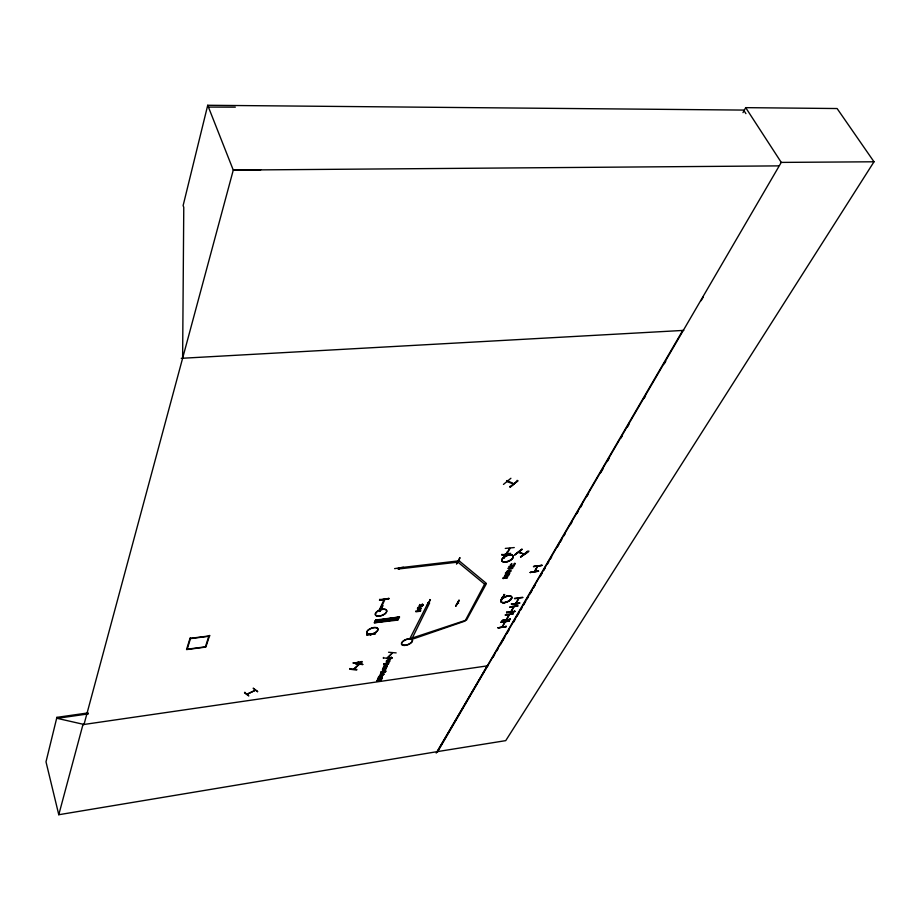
<?xml version="1.0" encoding="UTF-8"?>
<svg xmlns="http://www.w3.org/2000/svg" width="920" height="920" viewBox="0 0 920 920"><rect width="100%" height="100%" fill="white"/><g stroke="black" fill="none" stroke-linecap="round" stroke-linejoin="round"><path stroke-width="1.38" d="M504.689 577.933L505.379 577.311L503.274 578.185M182.62 358.248L183.77 207.333L183.126 205.551L207.724 105.271L743.613 110.078L745.913 113.643M458.976 600.07L455.756 605.958M456.101 605.889L459.046 600.449M503.447 578.645C501.756 578.542 504.321 576.426 505.402 576.794A1.265 0.598 -23.4 0 1 505.839 576.886A1.414 0.678 -23.4 0 1 506.011 577.265L505.494 577.472M459.816 557.601L456.815 563.787M505.528 561.901L505.528 561.936A6.106 2.955 -23.6 0 1 503.872 557.014A6.106 2.955 -23.6 0 1 513.153 555.956A6.106 2.955 -23.6 0 1 505.505 561.89L505.551 562.074A6.095 2.955 -23.6 0 0 513.233 556.163A6.072 2.944 -23.6 0 0 503.976 557.221A6.095 2.955 -23.6 0 0 505.597 562.085A6.072 2.944 -23.6 0 0 513.199 556.163A6.095 2.955 -23.6 0 0 503.964 557.221A6.072 2.944 -23.6 0 0 505.609 562.062M504.355 602.611L504.378 602.715A5.877 2.737 -23.3 0 0 511.761 597.126A5.877 2.737 -23.3 0 0 502.837 598.253A5.877 2.737 -23.3 0 0 504.424 602.726A5.842 2.725 -23.3 0 0 511.727 597.149A5.842 2.725 -23.3 0 0 502.86 598.264A5.842 2.725 -23.3 0 0 504.436 602.703M382.616 605.406L379.626 611.409M379.994 611.351L382.685 605.797M244.904 692.633L248.814 695.899L244.536 692.875L244.858 692.219M385.376 671.508L384.296 672.163L383.732 670.749M246.847 694.232L255.323 690.276L247.02 694.347M358.167 661.963L358.041 662.308M374.279 622.759L398.429 619.125L374.67 622.276M374.52 622.276L398.256 619.206M374.681 622.265L398.268 619.505M399.096 617.849L375.303 620.966L399.096 617.849L399.533 616.963L375.59 620.045M375.325 620.62L399.498 617.021M375.59 620.379L375.303 620.966M375.751 620.022L375.498 620.563L399.36 617.32M361.87 661.434L361.882 662.147L353.406 662.963M361.974 661.882L353.406 663.044M398.003 620.068L374.417 622.806M388.78 598.184C381.857 601.105 371.772 600.3 388.792 598.92M384.56 598.632L384.341 599.069M398.981 568.905L399.349 568.295M497.938 627.808L506.011 626.773L506 626.071M502.136 620.482L510.232 619.482L510.22 618.78M506.621 612.731L514.751 611.605L514.74 610.972M502.171 554.726L510.657 554.047L502.044 554.978L510.657 553.311M506 626.75L497.95 627.842L506.115 626.462M519.582 602.623C520.455 603.543 510.761 606.199 511.405 603.669M510.22 619.47L502.136 620.551L510.404 619.194M519.582 603.255L511.416 604.313M538.545 571.147L530.104 572.481L538.43 570.791M538.556 571.205L530.115 572.539M384.364 669.99C387.768 667.874 379.592 670.335 384.364 669.99C385.491 672.324 375.578 673.279 384.698 670.611M390.206 658.501C390.827 661.008 381.179 661.882 390.448 659.145M88.17 712.896L56.89 717.358L46 761.829L58.776 814.729L437.31 751.629L682.755 330.441M421.44 606.073C420.026 607.821 413.275 608.821 421.521 606.234M513.348 483.931L507.184 481.666L506.77 480.757M507.035 553.679L506.851 554.082M509.254 549.044L510.002 548.423M509.933 548.492L506.77 554.127M502.032 626.945L504.942 621.966M513.521 483.954L512.911 483.77M505.241 621.977L502.297 627.014M506.23 619.689L509.07 614.675M507.035 480.55L513.279 483.46M509.473 614.617L506.494 619.723M510.749 611.834L513.728 606.728M514.027 606.74L511.06 611.88M58.776 814.729L82.972 724.546L84.03 724.396M534.301 571.63L537.544 566.145M392.46 652.97L387.435 658.087M385.031 670.024L382.662 670.461L382.433 669.622A1.438 0.655 -20.9 0 1 383.088 669.105L385.675 668.736A1.438 0.655 -20.9 0 1 385.871 669.127L385.687 669.507A1.438 0.655 -20.9 0 1 385.089 669.909L384.859 671.036M385.744 670.875L385.422 672.048L383.398 672.347M518.362 552.356L518.799 552.149M523.917 553.99L518.443 552.425M518.719 552.172L524.354 554.242M209.633 635.398L205.85 647.07L186.53 649.589L190.164 637.87M208.978 635.778L205.424 646.829L187.174 649.209L190.601 638.112M388.424 663.124L385.859 663.757L387.78 663.699C390.632 662.423 384.134 666.115 383.709 664.136M382.317 676.223L382.501 675.855A1.426 0.644 -20.8 0 0 382.294 675.464L379.718 675.832A1.438 0.655 -20.8 0 0 379.074 676.338L379.304 677.178L381.662 676.729M515.545 603.589L518.938 598.23L515.821 603.554M353.533 669.254L359.03 664.24M383.513 657.915L390.528 658.605M379.35 610.04L379.649 609.396M384.077 600.058L384.387 599.403M394.588 568.629L403.512 567.306M379.856 600.012L379.834 599.254M366.678 634.995L375.555 633.696L366.827 634.811M353.326 663.32L353.303 662.595M379.603 611.478L382.789 605.855M382.386 608.615L381.581 608.534M370.898 634.57L370.576 635.156L371.197 634.535M383.87 664.562L383.881 663.803M382.272 677.833C383.03 679.282 377.154 680.133 377.683 678.488M377.844 678.914L380.305 678.569C382.582 676.683 377.603 679.052 378.292 677.293M383.513 672.117L380.822 672.957L380.834 672.198M386.331 667.345C387.078 668.702 382.501 669.357 383.019 667.817M383.18 668.242L385.652 667.897C387.86 666.103 382.846 668.495 383.571 666.689M383.743 667.126C389.344 666.195 385.997 666.091 384.134 665.574M376.751 680.869C377.867 679.983 378.511 680.271 380.627 680.605A1.541 0.69 -20.8 0 0 381.282 680.156L381.501 678.638M383.916 673.923L382.846 675.038L382.341 674.463M390.494 658.202L390.379 658.432M384.077 674.348L383.122 674.486L383.272 673.463M384.296 672.163L384.203 670.68M390.954 658.133L389.953 659.214M392.081 657.662L391.287 658.226L391.437 657.179M376.901 681.294C377.166 677.108 381.65 682.536 380.799 678.741M391.115 658.57L392.242 658.099M416.093 611.409C417.047 611.455 422.142 607.522 420.474 611.202L415.897 611.788L415.921 610.972M422.119 604.164L421.958 605.268L420.325 605.475L419.566 605.429L419.716 604.463M418.324 611.121C419.186 608.672 422.487 611.168 418.324 611.121L418.151 610.684M421.601 605.199L421.475 605.452M422.084 605.141L422.13 605.831L421.303 605.532M423.257 604.647L422.441 605.21L422.602 604.095M422.257 605.578L423.43 605.084M458.516 560.878L457.964 562.12L398.026 569.043L398.567 567.904L459.494 560.763L458.47 561.12M428.317 602.876L427.788 602.669M427.547 605.418L429.973 599.874M350.037 668.909L356.856 669.38M356.695 670.082L349.796 669.208L349.956 668.506M456.458 563.891L460 558.037M455.733 606.015L459.16 600.507M458.482 603.221L457.711 603.324M742.981 112.631L745.694 107.651L837.108 108.537L874 161.782L505.735 740.634L437.31 751.629M505.287 548.423L514.257 547.561M502.055 555.024L502.044 554.265M505.379 573.068L510.899 570.653M512.601 567.617C513.394 569.158 507.483 569.871 508.116 568.146M511.072 566.513L509.07 567.203L509.093 566.375M514.257 563.707L514.211 564.73A1.449 0.701 -23.7 0 1 513.509 565.259L510.807 565.57L511.623 563.534M506.678 552.23L507.345 552.621L503.631 558.474L509.576 548.481M508.3 568.583L510.496 568.318L511.267 566.938M512.785 568.042L511.025 568.249L511.6 566.444M505.678 577.909L506.862 577.76L507.368 576.104M504.884 578.358L507.173 578.082L507.886 576.035M505.563 573.505L511.094 571.078M511.796 566.881L513.555 566.662L513.59 565.834M504.24 594.745L500.917 599.794M501.549 600.15L504.631 594.722M501.066 622.438L509.323 621.069L500.894 622.012M506.632 612.743L506.609 612.03M514.464 598.333L522.663 597.287M542.018 565.282L533.508 566.501L541.857 565.512M534.635 571.653L537.832 566.11M533.508 566.628L542.041 565.317M437.46 752.031L781.264 162.403L874 161.782M493.189 657.087L494.638 654.615M496.8 650.9L498.237 648.428M500.411 644.713L504.746 637.284M506.909 633.581L509.07 629.866M513.406 622.438L515.568 618.723M517.017 616.25L519.179 612.536M520.628 610.063L522.066 607.591M523.514 605.119L525.676 601.404M527.125 598.931L528.563 596.447M530.012 593.975L532.174 590.26M533.623 587.788L535.06 585.316M540.12 576.656L542.283 572.941M543.731 570.469L545.169 567.985M547.331 564.282L548.78 561.798M550.229 559.325L551.666 556.853M557.439 546.952L558.889 544.479M560.337 542.006L561.775 539.522M563.937 535.819L565.386 533.335M570.434 524.676L571.884 522.203M576.932 513.544L578.381 511.06M580.543 507.357L581.992 504.873M587.04 496.213L588.49 493.741M600.76 472.696L602.933 468.993M607.257 461.564L609.431 457.849M620.977 438.046L622.426 435.574M627.474 426.914L628.923 424.442M644.081 398.452L645.529 395.979M664.297 363.803L665.735 361.33M701.109 300.702L703.271 296.987M436.206 753.077L487.278 665.873M420.796 608.58L421.003 608.166A1.506 0.724 -21.8 0 0 420.808 607.729L418.128 608.062A1.506 0.724 -21.8 0 0 417.438 608.615L417.645 609.557L420.106 609.132M399.13 568.767L398.981 568.284M391.69 653.407C393.622 651.831 385.595 659.318 387.653 657.558M358.466 664.734L359.294 664.286L353.694 669.392M419.888 604.9L419.094 605.82L421.774 605.636M388.631 657.57L388.056 658.846L390.655 658.628M380.489 673.854L379.925 675.119L382.501 674.889M396.152 652.889L388.55 652.257M383.329 658.179L383.445 657.466M388.78 658.019L391.598 657.605M380.65 674.303L383.433 673.888M355.695 663.803L362.917 664.424L355.534 663.366M511.819 563.96C506.391 566.398 516.35 567.111 514.809 563.155M503.447 484.426L510.899 478.273M509.933 486.898L517.718 480.895L510.289 487.025L509.726 486.45M517.672 480.849L510.278 487.013M505.149 555.714L504.24 555.818L504.976 555.76M502.596 597.62L501.975 597.494M514.82 554.921L521.973 549.412M522.054 549.504L514.613 554.898L521.858 549.067M520.743 557.037C535.198 545.479 527.471 553.805 520.49 556.634M520.685 557.072L527.597 551.16M388.596 663.584C390.091 661.376 384.985 663.32 384.042 664.228M421.015 606.303L421.923 606.176A1.254 0.598 -21.8 0 0 422.084 605.889L421.785 604.831M380.615 678.074L381.524 677.511L378.442 677.718M382.248 608.649L381.57 608.741M385.963 667.402L386.86 667.219L386.388 666.356M386.549 666.781L387.354 665.723L384.296 665.999M256.99 691.403L257.6 691.621L253.414 688.482M522.847 597.597L514.659 598.759M509.818 607.073L517.787 605.705M517.971 606.015L509.818 607.188M505.287 614.962L513.233 613.582M501.066 622.322L508.967 620.931M523.721 554.012L524.308 554.185M355.718 663.688L362.595 664.562M501.986 597.471L502.699 597.436M56.89 717.358L57.132 718.336L84.019 724.466L233.277 170.096L207.724 105.271M380.776 678.5L382.433 678.258M380.96 679.167L381.65 679.063M82.961 724.615L488.14 665.746M384.617 670.415L385.192 670.335M57.132 718.336L88.423 713.874M384.572 671.611L380.995 672.623M385.905 671.301L385.238 670.944M390.367 658.938L390.655 657.869M505.298 615.077L513.383 613.858M519.765 603.037L511.52 604.026M190.302 638.342L209.783 635.858M190.739 638.583L209.127 636.237M427.662 602.738L428.524 602.6M504.654 594.769L504.01 594.4M457.815 603.129L458.585 603.037M509.289 566.8L513.774 566.271M388.953 598.621L379.948 599.621M514.28 563.672L515.004 563.592M505.275 555.438L504.401 555.795M458.574 561.085L459.298 560.981M181.263 358.317L683.79 330.384M260.797 169.74L233.277 170.096L778.331 165.887M208.437 107.065L235.324 107.145M427.11 605.394L430.399 599.886L429.743 599.518M517.73 480.918L517.166 480.332M257.6 691.621L253.218 688.148M745.694 107.651L781.264 162.403M507.242 480.539L507.564 481.355M390.966 657.236L391.287 658.226M388.091 663.205L388.435 663.918M383.674 671.795L384.019 672.704M382.812 673.52L383.122 674.486M382.501 674.13L382.846 675.038M420.854 608.465A1.506 0.724 -21.8 0 1 420.164 609.017M382.363 676.119A1.426 0.644 -20.8 0 1 381.719 676.625M509.013 574.712C504.884 579.289 502.389 573.102 509.013 574.712M506.541 571.642C509.68 573.309 509.519 568.548 506.541 571.642M507.322 573.574C510.473 575.23 510.358 570.469 507.322 573.574M506.736 612.432L514.924 611.386L506.736 612.432M508.898 571.044L506.966 571.607L508.898 571.044M509.68 572.987L507.782 573.597L509.68 572.987M379.431 676.464C381.972 678.005 382.709 674.038 379.431 676.464M386.883 661.56C389.424 663.147 390.137 659.122 386.883 661.56M417.806 608.764C420.371 610.546 421.291 606.154 417.806 608.764M386.4 661.63L387.009 662.319L389.125 661.848A1.46 0.667 -21 0 0 389.792 661.331L389.976 660.951A1.449 0.667 -21 0 0 389.781 660.548L387.182 660.917A1.449 0.667 -21 0 0 386.526 661.434L386.4 661.63M504.758 575.621L508.472 575.023L504.758 575.621M383.928 599.978L379.626 609.258L380.409 609.155L384.709 599.874L383.928 599.978M427.938 603.163L409.779 638.848L466.566 619.999L486.254 583.935L484.598 584.142L457.941 562.154L459.574 561.212L486.185 583.234L484.598 584.142L465.048 621.081L411.573 639.481L429.617 602.945L427.938 603.163M504.344 602.543A5.877 2.737 -23.3 0 0 511.681 596.942A5.877 2.737 -23.3 0 0 502.757 598.069A5.877 2.737 -23.3 0 0 504.344 602.543M404.075 645.472A5.819 2.702 -21.4 0 0 412.539 640.665A5.819 2.702 -21.4 0 0 404.489 640.4A5.819 2.702 -21.4 0 0 404.075 645.472M403.983 645.299A5.853 2.725 -21.4 0 0 412.493 640.458A5.853 2.725 -21.4 0 0 404.386 640.193A5.853 2.725 -21.4 0 0 403.983 645.299M378.074 616.25A6.049 2.932 -21.1 0 0 386.825 611.202A6.049 2.932 -21.1 0 0 378.361 610.822A6.049 2.932 -21.1 0 0 378.074 616.25M377.971 616.067A6.083 2.944 -21.1 0 0 386.779 610.995A6.083 2.944 -21.1 0 0 378.269 610.604A6.083 2.944 -21.1 0 0 377.971 616.067M369.426 634.432A5.968 2.841 -20.9 0 0 378.051 629.487A5.968 2.841 -20.9 0 0 369.667 629.176A5.968 2.841 -20.9 0 0 369.426 634.432M369.334 634.248A6.003 2.864 -20.9 0 0 378.005 629.269A6.003 2.864 -20.9 0 0 369.575 628.958A6.003 2.864 -20.9 0 0 369.334 634.248"/></g></svg>
